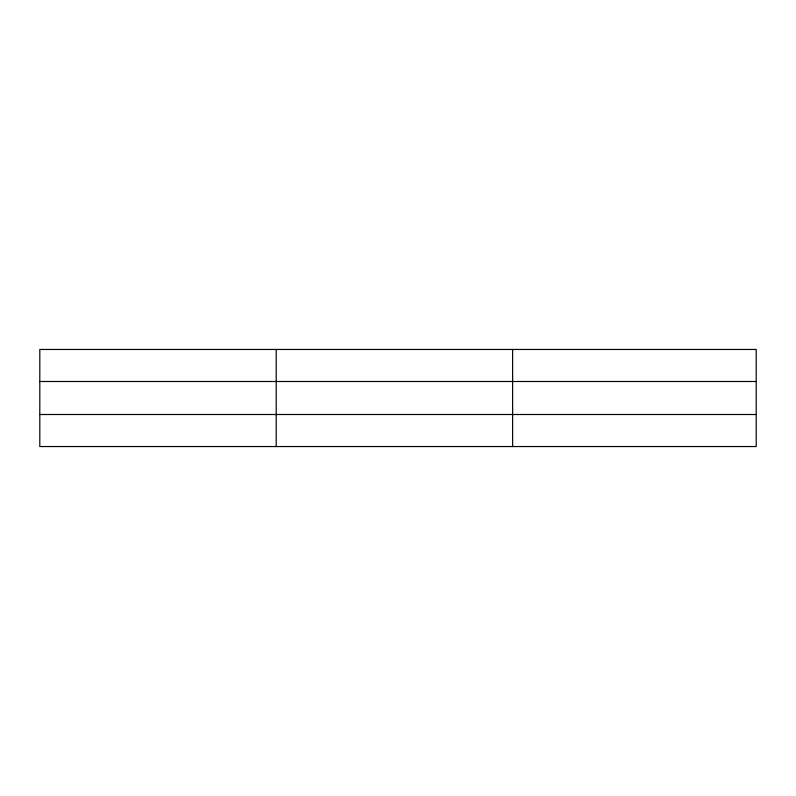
<?xml version="1.0" encoding="UTF-8"?>
<svg xmlns="http://www.w3.org/2000/svg" width="796" height="796" viewBox="0 0 796 796"><rect width="100%" height="100%" fill="white"/><g stroke="black" fill="none" stroke-linecap="round" stroke-linejoin="round"><path stroke-width="1.19" d="M276.212 446.546L276.212 349.454M512.624 446.546L512.624 349.454M756.2 414.507L756.2 446.546L39.8 446.546L39.8 349.454L756.2 349.454L756.2 414.507L39.8 414.507M39.8 381.493L756.2 381.493"/></g></svg>
